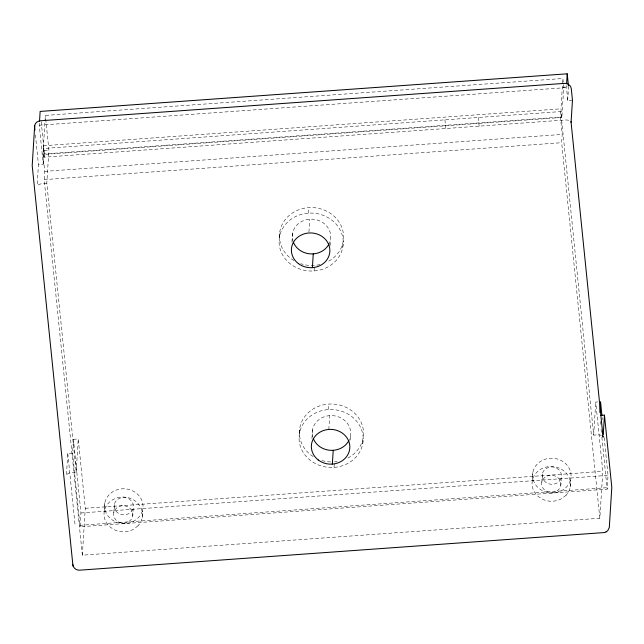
<?xml version="1.0" encoding="UTF-8"?>
<svg xmlns="http://www.w3.org/2000/svg" width="644" height="644" viewBox="0 0 644 644"><rect width="100%" height="100%" fill="white"/><g stroke="black" fill="none" stroke-linecap="round" stroke-linejoin="round"><path stroke-width="0.48" stroke-dasharray="3.22 2.42" d="M37.231 183.862L38.447 164.558L43.237 164.22L39.276 125.218L39.461 122.263M597.664 401.896L595.748 402.025L602.792 471.36L599.838 518.243L82.343 555.176L44.186 179.636L44.702 171.36L42.947 154.029L43.293 148.514L560.787 111.581L593.663 435.119L596.859 434.893A6.416 2.729 -5.8 0 1 601.327 435.376M44.347 154.423L43.462 145.753L45.37 115.421L562.872 78.488L563.75 87.149L561.842 117.49L44.347 154.423L44.17 157.176L564.869 120.017A6.416 2.729 -5.8 0 1 569.328 120.5M43.237 164.22L44.106 150.43L41.16 121.426M82.343 555.176L85.29 508.293L78.246 438.966L73.456 439.305L72.587 453.094L67.797 453.432L66.413 475.497A6.416 2.729 -5.8 0 1 72.973 472.285L76.169 472.052L46.811 183.178L48.896 150.084L45.37 115.421M76.169 472.052L78.246 438.966M604.177 437.526L608.025 475.353L607.155 489.142L80.073 526.76L80.943 512.97L73.456 439.305M104.28 511.264L104.803 502.988M113.763 512.849L114.286 504.574M132.736 516.013A9.628 8.686 3.6 0 0 119.921 506.232A9.628 8.686 3.6 0 0 117.095 521.036A9.628 8.686 3.6 0 0 132.736 516.013L133.252 507.738A9.628 8.686 3.6 0 0 120.436 497.965A9.628 8.686 3.6 0 0 117.619 512.769A9.628 8.686 3.6 0 0 133.252 507.738M142.219 517.591L142.743 509.324A19.256 17.38 3.6 0 0 117.111 489.77A19.256 17.38 3.6 0 0 111.46 519.378A19.256 17.38 3.6 0 0 142.743 509.324M279.536 236.775L279.882 231.26M291.974 242.233L292.529 233.369M308.218 213.164L308.565 207.65M308.935 232.009L309.74 219.202M299.5 433.211L299.846 427.697M314.087 270.939L314.32 267.26M311.929 438.669L312.493 429.806M330.098 245.614L330.469 239.705M328.174 409.6L328.521 404.086M328.834 429.427L329.696 415.638M342.769 247.328A32.087 28.964 3.6 0 0 300.048 214.742A32.087 28.964 3.6 0 0 290.637 264.088A32.087 28.964 3.6 0 0 342.769 247.328L343.115 241.814M334.051 467.375L334.276 463.696M350.183 440.077L350.433 436.141M362.725 443.764A32.087 28.964 3.6 0 0 320.012 411.178A32.087 28.964 3.6 0 0 310.601 460.524A32.087 28.964 3.6 0 0 362.725 443.764L363.071 438.25M532.33 480.714L532.854 472.438M599.838 518.243L561.681 142.702L562.204 134.427L560.441 117.095L560.787 111.581M561.842 117.49L560.964 108.82L562.872 78.488M572.468 100.255L567.678 100.601L566.479 85.628M541.821 482.292L542.337 474.024M567.678 100.601L568.547 86.811L563.75 87.149M560.787 485.463A9.628 8.686 3.6 0 0 547.972 475.683A9.628 8.686 3.6 0 0 545.146 490.486A9.628 8.686 3.6 0 0 560.787 485.463L561.31 477.188A9.628 8.686 3.6 0 0 548.495 467.407A9.628 8.686 3.6 0 0 545.669 482.219A9.628 8.686 3.6 0 0 561.31 477.188M570.27 487.041L570.793 478.766A19.256 17.38 3.6 0 0 545.162 459.212A19.256 17.38 3.6 0 0 539.519 488.828A19.256 17.38 3.6 0 0 570.793 478.766M593.663 435.119L595.748 402.025M39.276 125.218L566.358 87.6M43.462 145.753L560.964 108.82M44.106 150.43L48.896 150.084M42.947 154.029L560.441 117.095M44.702 171.36L562.204 134.427M44.186 179.636L561.681 142.702M46.811 183.178L43.623 183.403A6.416 2.729 -5.8 0 0 37.054 186.623M85.29 508.293L602.792 471.36M80.943 512.97L608.025 475.353M79.928 525.311L607.01 487.693M602.156 417.618L602.357 419.606M600.272 421.409L600.578 424.38M601.077 429.323L601.375 432.293M601.882 437.244L607.155 489.142M478.234 117.474L479.12 126.135M444.924 119.848L445.801 128.518M43.293 148.514L44.17 157.176M72.587 453.094L80.073 526.76M35.436 134.91L38.447 164.558M67.797 453.432L75.139 525.657M293.986 260.611A32.087 28.964 3.6 0 1 287.86 216.674A32.087 28.964 3.6 0 1 336.772 218.976A32.087 28.964 3.6 0 1 326.846 262.156M319.947 264.587A32.087 28.964 3.6 0 1 300.651 263.678M312.807 437.034A19.256 17.38 3.6 0 1 332.723 415.638A19.256 17.38 3.6 0 1 349.338 439.627M293.117 241.484A19.256 17.38 3.6 0 1 312.759 219.202A19.256 17.38 3.6 0 1 328.979 244.02M313.169 456.564A32.087 28.964 3.6 0 1 308.243 412.707A32.087 28.964 3.6 0 1 356.921 415.646A32.087 28.964 3.6 0 1 346.81 458.592M337.158 461.555A32.087 28.964 3.6 0 1 334.397 461.861M330.67 461.933A32.087 28.964 3.6 0 1 320.615 460.114M138.049 525.713L134.355 528.756A19.256 17.38 3.6 0 1 115.187 530.125L110.945 527.653A19.256 17.38 3.6 0 1 108.45 503.141A19.256 17.38 3.6 0 1 135.554 501.201A19.256 17.38 3.6 0 1 138.049 525.713M566.1 495.164L562.413 498.206A19.256 17.38 3.6 0 1 543.246 499.575L538.996 497.104A19.256 17.38 3.6 0 1 536.508 472.591A19.256 17.38 3.6 0 1 563.613 470.651A19.256 17.38 3.6 0 1 566.1 495.164"/><path stroke-width="0.97" d="M34.696 125.491L32.2 165.613L72.877 564.957M39.526 121.281L40.137 111.428L567.219 73.81L568.443 85.813M312.396 267.654L313.258 253.873M332.352 464.091L333.222 450.309M566.607 83.664L567.219 73.81M602.301 435.875A6.416 2.729 -5.8 0 1 603.074 437.196L571.083 122.32L572.468 100.255L571.292 88.703A6.416 5.796 3.6 0 0 564.321 83.382L40.427 120.774A6.416 5.796 3.6 0 0 34.631 127.005L34.929 129.967M599.854 412.522L600.538 401.687L601.955 415.621M603.251 434.434L604.458 415.13L600.627 415.404M72.708 564.265C72.917 567.686 76.129 570.415 79.518 570.19L604.821 532.524L607.703 530.761L609.305 527.468L611.8 487.355L604.458 415.13M606.101 531.928L606.511 531.743M73.078 565.738L73.239 566.39M328.979 244.02A19.256 17.38 3.6 0 1 310.746 253.897A19.256 17.38 3.6 0 1 293.439 242.345M348.935 440.456A19.256 17.38 3.6 0 1 330.702 450.333A19.256 17.38 3.6 0 1 313.403 438.781M570.906 121.619A6.416 2.729 -5.8 0 1 571.083 122.32M318.281 459.985A19.256 17.38 3.6 0 0 349.563 449.923A19.256 17.38 3.6 0 0 323.932 430.377A19.256 17.38 3.6 0 0 318.281 459.985M298.325 263.549A19.256 17.38 3.6 0 0 329.599 253.486A19.256 17.38 3.6 0 0 303.968 233.933A19.256 17.38 3.6 0 0 298.325 263.549"/></g></svg>
